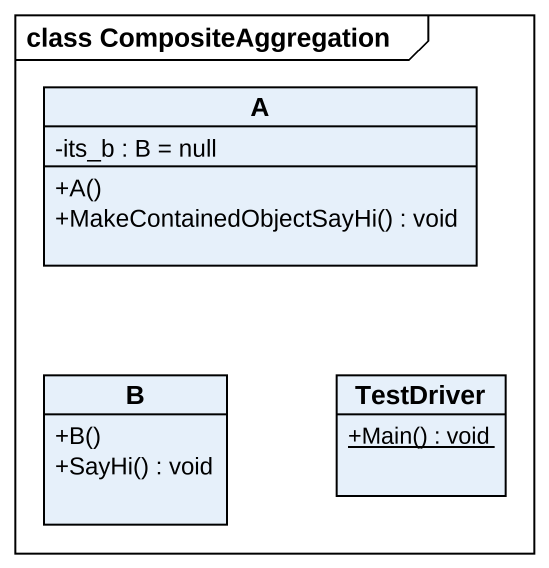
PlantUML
@startuml
mainframe class CompositeAggregation
hide circle
hide empty members
skinparam classAttributeIconSize 0
class A {
  -its_b : B = null
  +A()
  +MakeContainedObjectSayHi() : void
}
class B {
  +B()
  +SayHi() : void
}
class TestDriver {
  {static} +Main() : void
}
@enduml
